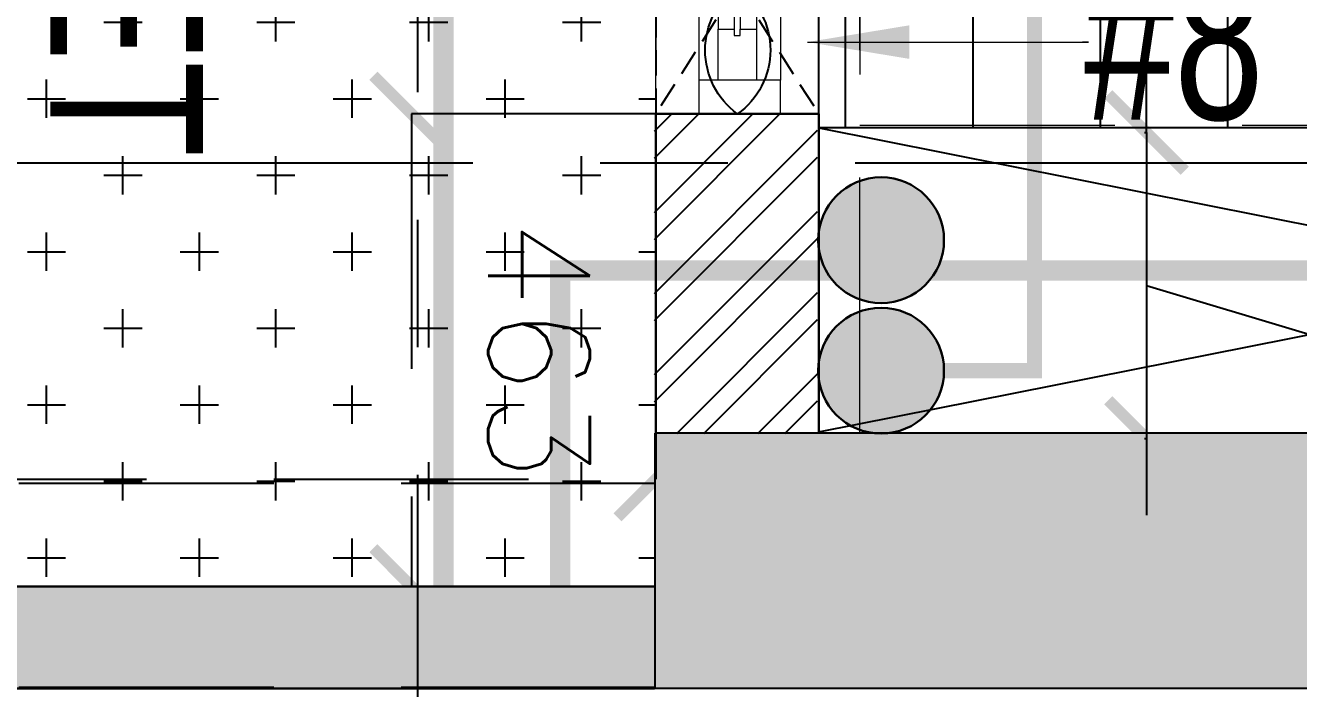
# Model space of a CAD drawing. Header units: millimetres. Extents: x -414464 to 1686, y -90036 to 108605.
# Drawn here: x -105609 to -104360, y -74885 to -74235 of the extents above; entities that cross this region are included whole.
import ezdxf
from ezdxf.lldxf.tags import DXFTag

# ---------------------------------------------------------------- set-up
doc = ezdxf.new("R2010")
doc.units = ezdxf.units.MM
doc.header["$LTSCALE"] = 1000
doc.header["$MEASUREMENT"] = 0
for name, pattern in [('$1$AUDIT_D_120904163729-0', [0]), ('$36$HIDDEN', [0.375, 0.25, -0.125]), ('3BHK-A$1$AUDIT_D_120904163729-0', [0]), ('3BHK-A$1$DASHED', [0.75, 0.5, -0.25]), ('3BHK-A$1$HIDDEN', [0.375, 0.25, -0.125]), ('3BHK-A$1$PHANTOM2', [1.25, 0.625, -0.125, 0.125, -0.125, 0.125, -0.125]), ('AUDIT_D_120904163729-0', [0]), ('T8(T9 IS SIMILAR) - DIMENSION & TEXTING$1$AUDIT_D_120904163729-0', [0]), ('T8(T9 IS SIMILAR) - DIMENSION & TEXTING$1$HIDDEN', [0.375, 0.25, -0.125]), ('T8(T9 IS SIMILAR) - DIMENSION & TEXTING$1$T8 - TYPICAL FLOOR CORE$0$( Hidden )', [0.375, 0.25, -0.125]), ('T8(T9 IS SIMILAR)$1$$0$HIDDEN', [0.375, 0.25, -0.125]), ('T8(T9 IS SIMILAR)$1$HIDDEN', [0.375, 0.25, -0.125]), ('T8_REFUGE COLUMNS$1$CENTER2', [1.125, 0.75, -0.125, 0.125, -0.125])]:
    doc.linetypes.add(name, pattern=pattern)
doc.layers.get('0').update_dxf_attribs({"linetype": 'AUDIT_D_120904163729-0'})
for name, color, linetype in [('$0$A-HATCH -160', 251, '$1$AUDIT_D_120904163729-0'), ('$21$A-DIMENSIONS', 2, '$36$HIDDEN'), ('3BHK-A$1$A-HATCH -160', 251, '3BHK-A$1$AUDIT_D_120904163729-0'), ('3BHK-A$1$A-TOI SUNK 50MM', 8, 'Continuous'), ('3BHK-A$1$CUT-OUT', 49, 'Continuous'), ('3BHK-A$1$ELE 1', 1, 'Continuous'), ('a-rcc', 3, 'Continuous'), ('T8(T9 IS SIMILAR) - DIMENSION & TEXTING$1$A-DIMENSIONS', 2, 'T8(T9 IS SIMILAR) - DIMENSION & TEXTING$1$HIDDEN'), ('T8(T9 IS SIMILAR) - DIMENSION & TEXTING$1$A-PLUMBING', 7, 'T8(T9 IS SIMILAR) - DIMENSION & TEXTING$1$AUDIT_D_120904163729-0'), ('T8(T9 IS SIMILAR) - DIMENSION & TEXTING$1$U-TI-TEXT', 7, 'Continuous'), ('T8(T9 IS SIMILAR)$1$$6$a-beam 2', 50, 'Continuous'), ('T8(T9 IS SIMILAR)$1$S-BEAM', 20, 'T8(T9 IS SIMILAR)$1$$0$HIDDEN'), ('T8_REFUGE COLUMNS$1$A-CENTERLINE', 193, 'T8_REFUGE COLUMNS$1$CENTER2'), ('T8_REFUGE COLUMNS$1$A-RCC COLS', 3, 'Continuous'), ('T8_TYPICAL COLUMNS$1$A-RCC COLS', 3, 'Continuous')]:
    doc.layers.add(name, color=color, linetype=linetype)
for name, color, linetype, lineweight in [('3BHK-A$1$$1$A-WALL- 160', 6, 'Continuous', 30), ('3BHK-A$1$A-AC DRAIN PIPE', 94, 'Continuous', 18), ('3BHK-A$1$A-AC PIPE', 151, 'Continuous', 20), ('3BHK-A$1$A-WALL- 160', 6, 'Continuous', 30), ('3BHK-A$1$Ventilator', 5, 'Continuous', 0), ('T8(T9 IS SIMILAR) - DIMENSION & TEXTING$1$a-Text', 4, 'Continuous', 0), ('T8(T9 IS SIMILAR) - DIMENSION & TEXTING$1$R0-18-10-2014-T1-1st Podium Floor Plan$0$Text', 2, 'Continuous', 0), ('T8(T9 IS SIMILAR) - DIMENSION & TEXTING$1$U-TI-WS-HOT', 1, 'T8(T9 IS SIMILAR) - DIMENSION & TEXTING$1$DASHDOT', 30), ('T8(T9 IS SIMILAR)$1$D&W', 8, 'Continuous', 25), ('T8(T9 IS SIMILAR)$1$SCPL BEAM', 191, 'T8(T9 IS SIMILAR)$1$$0$HIDDEN', 13)]:
    doc.layers.add(name, color=color, linetype=linetype, lineweight=lineweight)
doc.layers.add('T8_REFUGE COLUMNS$1$COL-HATCH', color=7, linetype='Continuous', lineweight=25, true_color=0xa3a3a3)
doc.styles.add('T8(T9 IS SIMILAR) - DIMENSION & TEXTING$1$ARIAL ARROW', font='swisscl.ttf')
doc.styles.add('T8(T9 IS SIMILAR) - DIMENSION & TEXTING$1$Romans 1', font='romans.shx', dxfattribs={"height": 100})
doc.styles.add('T8(T9 IS SIMILAR) - DIMENSION & TEXTING$1$Tahoma', font='tahoma.ttf')
tags = doc.linetypes.add('T8(T9 IS SIMILAR) - DIMENSION & TEXTING$1$DASHDOT', pattern=[1, 0.5, -0.25, 0, -0.25]).pattern_tags.tags
tags[10:11] = [DXFTag(74, 4), DXFTag(75, 0), DXFTag(340, '0'), DXFTag(46, 1.0), DXFTag(50, 0.0), DXFTag(44, 0.0), DXFTag(45, 0.0)]
tags[8:9] = [DXFTag(74, 4), DXFTag(75, 0), DXFTag(340, '0'), DXFTag(46, 1.0), DXFTag(50, 0.0), DXFTag(44, 0.0), DXFTag(45, 0.0)]
tags[6:7] = [DXFTag(74, 4), DXFTag(75, 0), DXFTag(340, '0'), DXFTag(46, 1.0), DXFTag(50, 0.0), DXFTag(44, 0.0), DXFTag(45, 0.0)]
tags[4:5] = [DXFTag(74, 4), DXFTag(75, 0), DXFTag(340, '0'), DXFTag(46, 1.0), DXFTag(50, 0.0), DXFTag(44, 0.0), DXFTag(45, 0.0)]
doc.dimstyles.new('T8(T9 IS SIMILAR) - DIMENSION & TEXTING$1$ALPINE S', dxfattribs={"dimscale": 0, "dimtxt": 100, "dimasz": 75, "dimexe": 0, "dimexo": 0, "dimgap": 75, "dimtad": 1, "dimdec": 0, "dimzin": 0, "dimdsep": 46, "dimtxsty": 'T8(T9 IS SIMILAR) - DIMENSION & TEXTING$1$Romans 1', "dimblk": 'T8(T9 IS SIMILAR) - DIMENSION & TEXTING$1$_ArchTick', "dimcen": 0.09, "dimclrd": 256, "dimclre": 256, "dimclrt": 7, "dimadec": 0, "dimazin": 0, "dimtfac": 1, "dimtdec": 0, "dimtofl": 0, "dimtmove": 1, "dimatfit": 0, "dimldrblk": 'T8(T9 IS SIMILAR) - DIMENSION & TEXTING$1$_Open90', "dimfxl": 1, "dimtolj": 1, "dimtzin": 0, "dimarcsym": 0})
doc.dimstyles.new('T8(T9 IS SIMILAR) - DIMENSION & TEXTING$1$SAMATA STD', dxfattribs={"dimtxt": 100, "dimasz": 50, "dimexe": 50, "dimexo": 50, "dimgap": 10, "dimtad": 0, "dimdec": 0, "dimrnd": 5, "dimzin": 0, "dimdsep": 46, "dimtxsty": 'T8(T9 IS SIMILAR) - DIMENSION & TEXTING$1$Tahoma', "dimblk": 'T8(T9 IS SIMILAR) - DIMENSION & TEXTING$1$_Origin2', "dimcen": -50, "dimdle": 50, "dimclrd": 7, "dimclre": 7, "dimclrt": 7, "dimadec": 0, "dimazin": 0, "dimtfac": 1, "dimtdec": 0, "dimtmove": 1, "dimatfit": 3, "dimfxl": 150, "dimtfill": 1, "dimtolj": 1, "dimtzin": 0, "dimlwd": -1, "dimlwe": -1, "dimarcsym": 0})

# ---------------------------------------------------------------- blocks, each defined once
blk = doc.blocks.new('T8_REFUGE COLUMNS')
at = {"layer": 'T8_REFUGE COLUMNS$1$COL-HATCH', "linetype": 'ByBlock'}
h = blk.add_hatch(color=256, dxfattribs=at)
h.dxf.hatch_style = 1
h.paths.add_polyline_path([(1214862.1, -5711799.9), (1215112.1, -5711799.9), (1215112.1, -5709939.9), (1214862.1, -5709939.9)])
at = {"layer": 'T8_REFUGE COLUMNS$1$A-CENTERLINE'}
for p, q in [((1214597.1, -5722853.5), (1214597.1, -5698299.6)), ((1223527.8, -5712032.4), (1182137.1, -5712032.4))]:
    blk.add_line(p, q, dxfattribs=at)
at = {"layer": 'T8_REFUGE COLUMNS$1$A-RCC COLS', "linetype": 'ByBlock'}
blk.add_lwpolyline([(1214862.1, -5711799.9), (1215112.1, -5711799.9), (1215112.1, -5709939.9), (1214862.1, -5709939.9)], close=True, dxfattribs=at)
blk = doc.blocks.new('T8_TYPICAL COLUMNS')
at = {"layer": 'T8_TYPICAL COLUMNS$1$A-RCC COLS', "linetype": 'ByBlock'}
blk.add_blockref('T8_REFUGE COLUMNS', (0, 0), dxfattribs=at)
blk = doc.blocks.new('3BHK-A$1$V1')
at = {"layer": '3BHK-A$1$Ventilator'}
for p, q in [((1139503.9, -5700057.1), (1140153.9, -5700057.1)), ((1139503.9, -5700217.1), (1140153.9, -5700217.1))]:
    blk.add_line(p, q, dxfattribs=at)
at = {"layer": '3BHK-A$1$Ventilator', "color": 8}
for p, q in [((1139536.9, -5700094.6), (1140120.9, -5700094.6)), ((1139586.9, -5700118.3), (1140070.9, -5700118.3)), ((1139586.9, -5700155.8), (1140070.9, -5700155.8)), ((1139536.9, -5700174.6), (1140120.9, -5700174.6))]:
    blk.add_line(p, q, dxfattribs=at)
at = {"layer": '3BHK-A$1$Ventilator', "color": 5}
for p, q in [((1139586.9, -5700134.1), (1140070.9, -5700134.1)), ((1139586.9, -5700140.1), (1140070.9, -5700140.1))]:
    blk.add_line(p, q, dxfattribs=at)
at = {"layer": '3BHK-A$1$Ventilator', "color": 4}
for points in [[(1139503.9, -5700094.6), (1139536.9, -5700094.6), (1139536.9, -5700174.6), (1139503.9, -5700174.6)], [(1140153.9, -5700094.6), (1140120.9, -5700094.6), (1140120.9, -5700174.6), (1140153.9, -5700174.6)], [(1139586.9, -5700134.1), (1139586.9, -5700118.3), (1139536.9, -5700118.3), (1139536.9, -5700155.8), (1139586.9, -5700155.8), (1139586.9, -5700140.1), (1139580.9, -5700140.1), (1139580.9, -5700134.1)], [(1140070.9, -5700134.1), (1140070.9, -5700118.3), (1140120.9, -5700118.3), (1140120.9, -5700155.8), (1140070.9, -5700155.8), (1140070.9, -5700140.1), (1140076.9, -5700140.1), (1140076.9, -5700134.1)]]:
    blk.add_lwpolyline(points, close=True, dxfattribs=at)
blk = doc.blocks.new('3BHK-A')
at = {"layer": '3BHK-A$1$A-HATCH -160', "linetype": 'ByBlock'}
h = blk.add_hatch(dxfattribs=at)
h.set_pattern_fill('ZIGZAG', color=256, scale=250)
h.set_pattern_definition([(9e-15, (1e-08, 0), (31.25, 31.25), [31.25, -31.25]), (90, (31.25, 0), (-31.25, 31.25), [31.25, -31.25])])
h.paths.add_polyline_path([(1185182.8, -5714749.5), (1186532.7, -5714749.5), (1186532.7, -5714149.5), (1186632.7, -5714149.5), (1186632.7, -5714749.5), (1188712.7, -5714749.5), (1188712.7, -5714049.5), (1189032.5, -5714049.5), (1189032.5, -5714149.5), (1188812.7, -5714149.5), (1188812.7, -5715449.5), (1189032.5, -5715449.5), (1189032.5, -5715549.5), (1188712.7, -5715549.5), (1188712.7, -5714849.5), (1186632.7, -5714849.5), (1186632.7, -5715664.5), (1186532.7, -5715664.5), (1186532.7, -5714849.5), (1185182.8, -5714849.5)])
h.paths.add_polyline_path([(1185182.8, -5713249.5), (1185782.7, -5713249.5), (1185782.7, -5713149.5), (1185182.8, -5713149.5)])
h.paths.add_polyline_path([(1186532.7, -5710699.5), (1186632.7, -5710699.5), (1186632.7, -5713249.5), (1186532.7, -5713249.5)])
h.paths.add_polyline_path([(1186532.7, -5717399.5), (1186632.7, -5717399.5), (1186632.7, -5716414.5), (1186532.7, -5716414.5)])
h.paths.add_polyline_path([(1194902.2, -5715375), (1194082.3, -5715375), (1194082.3, -5715475), (1194902.2, -5715475)])
h.paths.add_polyline_path([(1195782.2, -5715375), (1196682.2, -5715375), (1196682.2, -5715475), (1195782.2, -5715475)])
h.paths.add_polyline_path([(1194132.5, -5714149.9), (1196532.4, -5714149.9), (1196532.4, -5714049.9), (1194132.5, -5714049.9)])
h.paths.add_polyline_path([(1197432.4, -5711800.2), (1197532.4, -5711800.2), (1197532.4, -5714149.9), (1197432.4, -5714149.9)])
h.paths.add_polyline_path([(1198282.4, -5714149.9), (1198958.7, -5714149.9), (1198958.7, -5714049.9), (1198282.4, -5714049.9)])
h.paths.add_polyline_path([(1196871.9, -5720208.6), (1196082.2, -5720209.7), (1196082.3, -5720109.7), (1196082.2, -5720109.7), (1196182.2, -5720109.7), (1196871.9, -5720108.6)])
h.paths.add_polyline_path([(1193397.2, -5709939.9), (1193882.3, -5709939.6), (1193882.3, -5710040.1), (1193397.3, -5710040.1)])
h.paths.add_polyline_path([(1186632.7, -5708554.7), (1187192.3, -5708554.8), (1187192.3, -5708654.7), (1186632.7, -5708654.7)])
h.paths.add_polyline_path([(1194182.3, -5715724), (1194082.3, -5715724), (1194082.3, -5715474), (1194182.3, -5715474)])
h = blk.add_hatch(dxfattribs=at)
h.set_pattern_fill('ANSI32', color=256, scale=150)
h.paths.add_polyline_path([(1197682.4, -5711640.4), (1197995.6, -5711640.4), (1197995.6, -5711800.4), (1197682.4, -5711800.4)])
at = {"layer": '3BHK-A$1$A-TOI SUNK 50MM'}
h = blk.add_hatch(dxfattribs=at)
h.set_pattern_fill('CROSS', color=256, scale=300, style=0)
h.set_pattern_definition([(9e-15, (-0.65, 1286.84), (75, 75), [37.5, -112.5]), (90, (18.1, 1268.09), (-75, 75), [37.5, -112.5])])
h.paths.add_polyline_path([(1197532.4, -5711799.2), (1198958.7, -5711799.2), (1198958.7, -5714049.9), (1197532.4, -5714049.9)])
at = {"layer": '3BHK-A$1$CUT-OUT'}
h = blk.add_hatch(dxfattribs=at)
h.set_pattern_fill('ANSI31', color=256, scale=1000, angle=135)
h.set_pattern_definition([(180, (11267.68, 7945.86), (-2e-14, -125), [])])
h.paths.add_polyline_path([(1198657.1, -5710098.5), (1197982.2, -5710098.5), (1197981.9, -5711639.1), (1198657.1, -5711639.1)])
at = {"linetype": '3BHK-A$1$HIDDEN', "ltscale": 0.1}
for p, q in [((1198245.6, -5711799.1, 0), (1197995.6, -5711639.1, 0)), ((1198245.6, -5711639.1, 0), (1197995.6, -5711799.1, 0))]:
    blk.add_line(p, q, dxfattribs=at)
at = {"linetype": '3BHK-A$1$HIDDEN', "ltscale": 0.1, "elevation": 0}
blk.add_lwpolyline([(1198245.6, -5711799.1), (1197995.6, -5711799.1), (1197995.6, -5711639.1), (1198245.6, -5711639.1)], close=True, dxfattribs=at)
at = {"linetype": 'ByBlock', "elevation": 0}
blk.add_lwpolyline([(1198120.6, -5711719.1, 0.52), (1197995.6, -5711719.1, 0.504), (1198120.6, -5711719.1, 4.789572)], format="xyb", dxfattribs=at)
at = {"layer": '3BHK-A$1$$1$A-WALL- 160', "linetype": 'ByBlock'}
for p, q in [((1197682.4, -5711639.1, 0), (1197995.6, -5711639.1, 0)), ((1197995.6, -5711799.1, 0), (1197995.6, -5711639.1, 0)), ((1197432.4, -5714149.9, 0), (1197432.4, -5711800.2, 0)), ((1197532.4, -5714149.9, 0), (1197532.4, -5711800.2, 0)), ((1197682.4, -5711799.1, 0), (1197995.6, -5711799.1, 0))]:
    blk.add_line(p, q, dxfattribs=at)
at = {"layer": '3BHK-A$1$A-AC DRAIN PIPE', "linetype": '3BHK-A$1$PHANTOM2', "ltscale": 0.1, "const_width": 20, "elevation": 0.1}
blk.add_lwpolyline([(1197924, -5710582.7), (1197842, -5710582.7), (1197842, -5711893), (1197432.4, -5711893)], dxfattribs=at)
at = {"layer": '3BHK-A$1$A-AC PIPE', "linetype": '3BHK-A$1$DASHED', "ltscale": 0.1, "const_width": 20, "elevation": 0.1}
blk.add_lwpolyline([(1197432.4, -5712007.3), (1198807.5, -5712007.3)], dxfattribs=at)
at = {"layer": '3BHK-A$1$CUT-OUT'}
for p, q in [((1197683.8, -5711639.1, 0), (1197982, -5710138.5, 0.4)), ((1197982, -5711639.1, 0.4), (1197683.8, -5710138.5, 0))]:
    blk.add_line(p, q, dxfattribs=at)
at = {"layer": '3BHK-A$1$CUT-OUT', "elevation": 0.4}
blk.add_lwpolyline([(1198657.1, -5710098.5), (1197982.2, -5710098.5), (1197981.9, -5711639.1), (1198657.1, -5711639.1)], close=True, dxfattribs=at)
at = {"layer": '3BHK-A$1$ELE 1', "linetype": 'ByBlock'}
blk.add_line((1197982, -5710138.5, 0.4), (1197982, -5711639.1, 0.4), dxfattribs=at)
at = {"layer": '3BHK-A$1$A-WALL- 160', "linetype": 'ByBlock', "xscale": -1}
blk.add_blockref('3BHK-A$1$V1', (2338149.5, -11582.1, 0), dxfattribs=at)
blk = doc.blocks.new('T8(T9 IS SIMILAR) - DIMENSION & TEXTING$1$_ArchTick')
at = {"color": 0, "linetype": 'ByBlock', "const_width": 0.15}
blk.add_lwpolyline([(-0.5, -0.5), (0.5, 0.5)], dxfattribs=at)
blk = doc.blocks.new('*D1466')
at = {"layer": 'T8(T9 IS SIMILAR) - DIMENSION & TEXTING$1$A-DIMENSIONS', "linetype": 'T8(T9 IS SIMILAR) - DIMENSION & TEXTING$1$HIDDEN', "lineweight": -2, "transparency": 16777216}
for p, q in [((1214549, -5711799.2), (1214549, -5712038.6)), ((1215012.3, -5711952.4), (1215012.3, -5712038.6))]:
    blk.add_line(p, q, dxfattribs=at)
at = {"layer": 'T8(T9 IS SIMILAR) - DIMENSION & TEXTING$1$A-DIMENSIONS', "lineweight": -2, "transparency": 16777216}
blk.add_line((1214549, -5712038.6), (1215012.3, -5712038.6), dxfattribs=at)
at = {"layer": 'T8(T9 IS SIMILAR) - DIMENSION & TEXTING$1$A-DIMENSIONS', "linetype": 'ByBlock', "lineweight": -2, "transparency": 16777216, "xscale": 75, "yscale": 75, "zscale": 75, "rotation": 180}
blk.add_blockref('T8(T9 IS SIMILAR) - DIMENSION & TEXTING$1$_ArchTick', (1214549, -5712038.6), dxfattribs=at)
at = {"layer": 'T8(T9 IS SIMILAR) - DIMENSION & TEXTING$1$A-DIMENSIONS', "linetype": 'ByBlock', "lineweight": -2, "transparency": 16777216, "xscale": 75, "yscale": 75, "zscale": 75}
blk.add_blockref('T8(T9 IS SIMILAR) - DIMENSION & TEXTING$1$_ArchTick', (1215012.3, -5712038.6), dxfattribs=at)
at = {"layer": 'T8(T9 IS SIMILAR) - DIMENSION & TEXTING$1$A-DIMENSIONS', "color": 7, "linetype": 'ByBlock', "transparency": 16777216, "insert": (1214780.6, -5711913.6), "char_height": 100, "attachment_point": 5, "style": 'T8(T9 IS SIMILAR) - DIMENSION & TEXTING$1$Romans 1'}
blk.add_mtext('\\A1;463', dxfattribs=at)
blk = doc.blocks.new('T8(T9 IS SIMILAR) - DIMENSION & TEXTING$1$_Open90')
at = {"color": 0, "linetype": 'ByBlock', "lineweight": -2}
for p, q in [((-0.5, 0.5), (0, 0)), ((0, 0), (-1, 0)), ((0, 0), (-0.5, -0.5))]:
    blk.add_line(p, q, dxfattribs=at)
blk = doc.blocks.new('*D1467')
at = {"layer": 'T8(T9 IS SIMILAR) - DIMENSION & TEXTING$1$A-DIMENSIONS', "linetype": 'T8(T9 IS SIMILAR) - DIMENSION & TEXTING$1$HIDDEN', "lineweight": -2, "transparency": 16777216}
for p, q in [((1214797.6, -5711799.1), (1214907, -5711799.1)), ((1214797.6, -5714048.8), (1214907, -5714048.8))]:
    blk.add_line(p, q, dxfattribs=at)
at = {"layer": 'T8(T9 IS SIMILAR) - DIMENSION & TEXTING$1$A-DIMENSIONS', "lineweight": -2, "transparency": 16777216}
blk.add_line((1214907, -5714048.8), (1214907, -5711799.1), dxfattribs=at)
at = {"layer": 'T8(T9 IS SIMILAR) - DIMENSION & TEXTING$1$A-DIMENSIONS', "linetype": 'ByBlock', "lineweight": -2, "transparency": 16777216, "xscale": 75, "yscale": 75, "zscale": 75}
for p, rotation in [((1214907, -5711799.1), 90), ((1214907, -5714048.8), 270)]:
    blk.add_blockref('T8(T9 IS SIMILAR) - DIMENSION & TEXTING$1$_ArchTick', p, dxfattribs=dict(at, rotation=rotation))
at = {"layer": 'T8(T9 IS SIMILAR) - DIMENSION & TEXTING$1$A-DIMENSIONS', "color": 7, "linetype": 'ByBlock', "transparency": 16777216, "insert": (1214782, -5712924), "char_height": 100, "attachment_point": 5, "rotation": 90, "style": 'T8(T9 IS SIMILAR) - DIMENSION & TEXTING$1$Romans 1'}
blk.add_mtext('\\A1;2250', dxfattribs=at)
blk = doc.blocks.new('*D446')
at = {"layer": 'T8(T9 IS SIMILAR) - DIMENSION & TEXTING$1$U-TI-TEXT', "lineweight": -2, "transparency": 16777216}
for p, q in [((7264.9, 2556.4), (7313.7, 2718.9)), ((7313.7, 2718.9), (7720.8, 2718.9)), ((7114.9, 2556.4), (7039.9, 2556.4)), ((7114.9, 2556.4), (7414.9, 2556.4)), ((7414.9, 2556.4), (7489.9, 2556.4))]:
    blk.add_line(p, q, dxfattribs=at)
at = {"layer": 'T8(T9 IS SIMILAR) - DIMENSION & TEXTING$1$U-TI-TEXT', "linetype": 'T8(T9 IS SIMILAR) - DIMENSION & TEXTING$1$T8 - TYPICAL FLOOR CORE$0$( Hidden )', "lineweight": -2, "transparency": 16777216}
for p, q in [((7114.9, 2554.4), (7114.9, 2556.4)), ((7414.9, 2554.4), (7414.9, 2556.4))]:
    blk.add_line(p, q, dxfattribs=at)
at = {"layer": 'T8(T9 IS SIMILAR) - DIMENSION & TEXTING$1$U-TI-TEXT', "linetype": 'ByBlock', "lineweight": -2, "transparency": 16777216, "xscale": 75, "yscale": 75, "zscale": 75}
blk.add_blockref('T8(T9 IS SIMILAR) - DIMENSION & TEXTING$1$_ArchTick', (7114.9, 2556.4), dxfattribs=at)
at = {"layer": 'T8(T9 IS SIMILAR) - DIMENSION & TEXTING$1$U-TI-TEXT', "linetype": 'ByBlock', "lineweight": -2, "transparency": 16777216, "xscale": 75, "yscale": 75, "zscale": 75, "rotation": 180}
blk.add_blockref('T8(T9 IS SIMILAR) - DIMENSION & TEXTING$1$_ArchTick', (7414.9, 2556.4), dxfattribs=at)
at = {"layer": 'T8(T9 IS SIMILAR) - DIMENSION & TEXTING$1$U-TI-TEXT', "color": 7, "linetype": 'ByBlock', "transparency": 16777216, "insert": (7517.3, 2843.9), "char_height": 100, "attachment_point": 5, "style": 'T8(T9 IS SIMILAR) - DIMENSION & TEXTING$1$Romans 1', "bg_fill": 3, "box_fill_scale": 1.25, "bg_fill_color": 256, "bg_fill_true_color": 13158600, "bg_fill_transparency": 0}
blk.add_mtext('\\A1;300', dxfattribs=at)
blk = doc.blocks.new('T8(T9 IS SIMILAR) - DIMENSION & TEXTING$1$_Origin2')
at = {"color": 0, "linetype": 'ByBlock', "lineweight": -2}
blk.add_line((-0.5, 0), (-1, 0), dxfattribs=at)
for radius in [0.5, 0.25]:
    blk.add_circle((0, 0), radius, dxfattribs=at)
blk = doc.blocks.new('T8(T9 IS SIMILAR) - DIMENSION & TEXTING$1$A$C77D62699')
at = {"layer": 'T8(T9 IS SIMILAR) - DIMENSION & TEXTING$1$U-TI-WS-HOT', "ltscale": 1.2}
h = blk.add_hatch(color=256, dxfattribs=at)
h.dxf.hatch_style = 1
h.paths.add_polyline_path([(7158.8, 2296, 1), (7282.2, 2296, 1)])
h = blk.add_hatch(color=256, dxfattribs=at)
h.dxf.hatch_style = 1
h.paths.add_polyline_path([(7286.7, 2296, 1), (7410.1, 2296, 1)])
at = {"layer": 'T8(T9 IS SIMILAR) - DIMENSION & TEXTING$1$U-TI-WS-HOT', "ltscale": 0.1, "const_width": 15, "elevation": 1.8}
blk.add_lwpolyline([(7348.4, 2296), (7348.4, 2446.5), (6986.2, 2446.5), (6986.2, 1284.2), (6138.7, 1284.2)], dxfattribs=at)
at = {"layer": 'T8(T9 IS SIMILAR) - DIMENSION & TEXTING$1$U-TI-WS-HOT', "ltscale": 1.2}
for centre in [(7220.5, 2296, 1.8), (7348.4, 2296, 1.8)]:
    blk.add_circle(centre, 61.7, dxfattribs=at)
at = {"layer": 'T8(T9 IS SIMILAR) - DIMENSION & TEXTING$1$U-TI-TEXT', "linetype": 'ByBlock'}
dim = blk.add_linear_dim(base=(7414.9, 2556.4), p1=(7114.9, 2234.1, 1.1), p2=(7414.9, 2234.5, 1.1), dimstyle='T8(T9 IS SIMILAR) - DIMENSION & TEXTING$1$ALPINE S', override={"dimscale": 1, "dimfxl": 2, "dimfxlon": 1, "dimtfill": 1, "dimarcsym": 1}, dxfattribs=at)
dim.commit()
dim.dimension.update_dxf_attribs({"geometry": '*D446', "text_midpoint": (7388.7, 2843.9)})
blk = doc.blocks.new('T8(T9 IS SIMILAR) - DIMENSION & TEXTING')
at = {"layer": 'T8(T9 IS SIMILAR) - DIMENSION & TEXTING$1$A-PLUMBING', "linetype": 'ByBlock'}
blk.add_blockref('T8(T9 IS SIMILAR) - DIMENSION & TEXTING$1$A$C77D62699', (1207452.3, -5713874), dxfattribs=at)
at = {"layer": 'T8(T9 IS SIMILAR) - DIMENSION & TEXTING$1$a-Text', "style": 'T8(T9 IS SIMILAR) - DIMENSION & TEXTING$1$ARIAL ARROW'}
blk.add_text('C.TOILET', height=150, dxfattribs=at).set_placement((1213899.1, -5712393.2))
at = {"layer": 'T8(T9 IS SIMILAR) - DIMENSION & TEXTING$1$R0-18-10-2014-T1-1st Podium Floor Plan$0$Text', "linetype": 'ByBlock', "style": 'T8(T9 IS SIMILAR) - DIMENSION & TEXTING$1$ARIAL ARROW'}
blk.add_text('#8', height=154.91, rotation=90, dxfattribs=at).set_placement((1214554.5, -5711379, 0))
at = {"layer": 'T8(T9 IS SIMILAR) - DIMENSION & TEXTING$1$A-DIMENSIONS', "linetype": 'ByBlock'}
dim = blk.add_linear_dim(base=(1214907, -5711799.1), p1=(1214797.6, -5714048.8), p2=(1214797.6, -5711799.1), angle=270, dimstyle='T8(T9 IS SIMILAR) - DIMENSION & TEXTING$1$ALPINE S', override={"dimscale": 1, "dimfxl": 5, "dimarcsym": 1}, dxfattribs=at)
dim.commit()
dim.dimension.update_dxf_attribs({"geometry": '*D1467', "text_midpoint": (1214782, -5712924)})
dim = blk.add_linear_dim(base=(1215012.3, -5712038.6), p1=(1214549, -5711799.2, 0.5), p2=(1215012.3, -5711952.4), dimstyle='T8(T9 IS SIMILAR) - DIMENSION & TEXTING$1$ALPINE S', override={"dimscale": 1, "dimfxl": 5, "dimarcsym": 1}, dxfattribs=at)
dim.commit()
dim.dimension.update_dxf_attribs({"geometry": '*D1466', "text_midpoint": (1214780.6, -5711913.6)})
at = {"layer": 'T8(T9 IS SIMILAR) - DIMENSION & TEXTING$1$R0-18-10-2014-T1-1st Podium Floor Plan$0$Text'}
blk.add_leader([(1214478.6, -5711650.3), (1214478.6, -5711374.4), (1214478.6, -5711380.5)], dimstyle='T8(T9 IS SIMILAR) - DIMENSION & TEXTING$1$SAMATA STD', override={"dimscale": 1, "dimasz": 100, "dimclrd": 2, "dimfxlon": 1, "dimarcsym": 1}, dxfattribs=at)
blk = doc.blocks.new('T8(T9 IS SIMILAR)')
at = {"layer": 'T8(T9 IS SIMILAR)$1$D&W', "linetype": 'ByBlock'}
blk.add_blockref('T8_TYPICAL COLUMNS', (0, 0), dxfattribs=at)
at = {"layer": 'T8(T9 IS SIMILAR)$1$D&W', "linetype": 'ByBlock', "xscale": -1}
blk.add_blockref('3BHK-A', (2412544.6, 0, 0.5), dxfattribs=at)
at = {"layer": 'T8(T9 IS SIMILAR)$1$$6$a-beam 2', "linetype": 'ByBlock'}
blk.add_blockref('T8(T9 IS SIMILAR) - DIMENSION & TEXTING', (0, 0), dxfattribs=at)
at = {"layer": 'T8(T9 IS SIMILAR)$1$S-BEAM'}
for p, q in [((1214911.4, -5711798.9, -0.6), (1214911.5, -5713948.5, -0.3)), ((1215111.4, -5711798.9, -0.6), (1215111.5, -5713948.5, -0.3))]:
    blk.add_line(p, q, dxfattribs=at)
at = {"layer": 'T8(T9 IS SIMILAR)$1$SCPL BEAM', "linetype": 'T8(T9 IS SIMILAR)$1$HIDDEN'}
for p, q in [((1214861.3, -5711598.8, -0.3), (1213585, -5711598.8, -0.3)), ((1214861.3, -5711798.8, -0.3), (1213585, -5711798.8, -0.3))]:
    blk.add_line(p, q, dxfattribs=at)
at = {"layer": 'T8(T9 IS SIMILAR)$1$SCPL BEAM', "linetype": 'T8(T9 IS SIMILAR)$1$HIDDEN', "elevation": -0.3}
blk.add_lwpolyline([(1214560.1, -5710138.5), (1213885.6, -5710138.5), (1213885.3, -5711599.2), (1214560.1, -5711598.8)], close=True, dxfattribs=at)
blk = doc.blocks.new('A$C48506478')
at = {"layer": '$21$A-DIMENSIONS', "linetype": 'ByBlock'}
blk.add_blockref('T8(T9 IS SIMILAR)', (-1195542.6, 5727884.6), dxfattribs=at)
at = {"layer": '$0$A-HATCH -160', "linetype": 'ByBlock'}
blk.add_blockref('T8(T9 IS SIMILAR) - DIMENSION & TEXTING', (-1195542.6, 5727884.6), dxfattribs=at)

msp = doc.modelspace()

# ---------------------------------------------------------------- block references
at = {"layer": 'a-rcc', "linetype": 'ByBlock', "rotation": 270}
msp.add_blockref('A$C48506478', (-121076, -55315.3, 0), dxfattribs=at)

doc.saveas('drawing.dxf')
